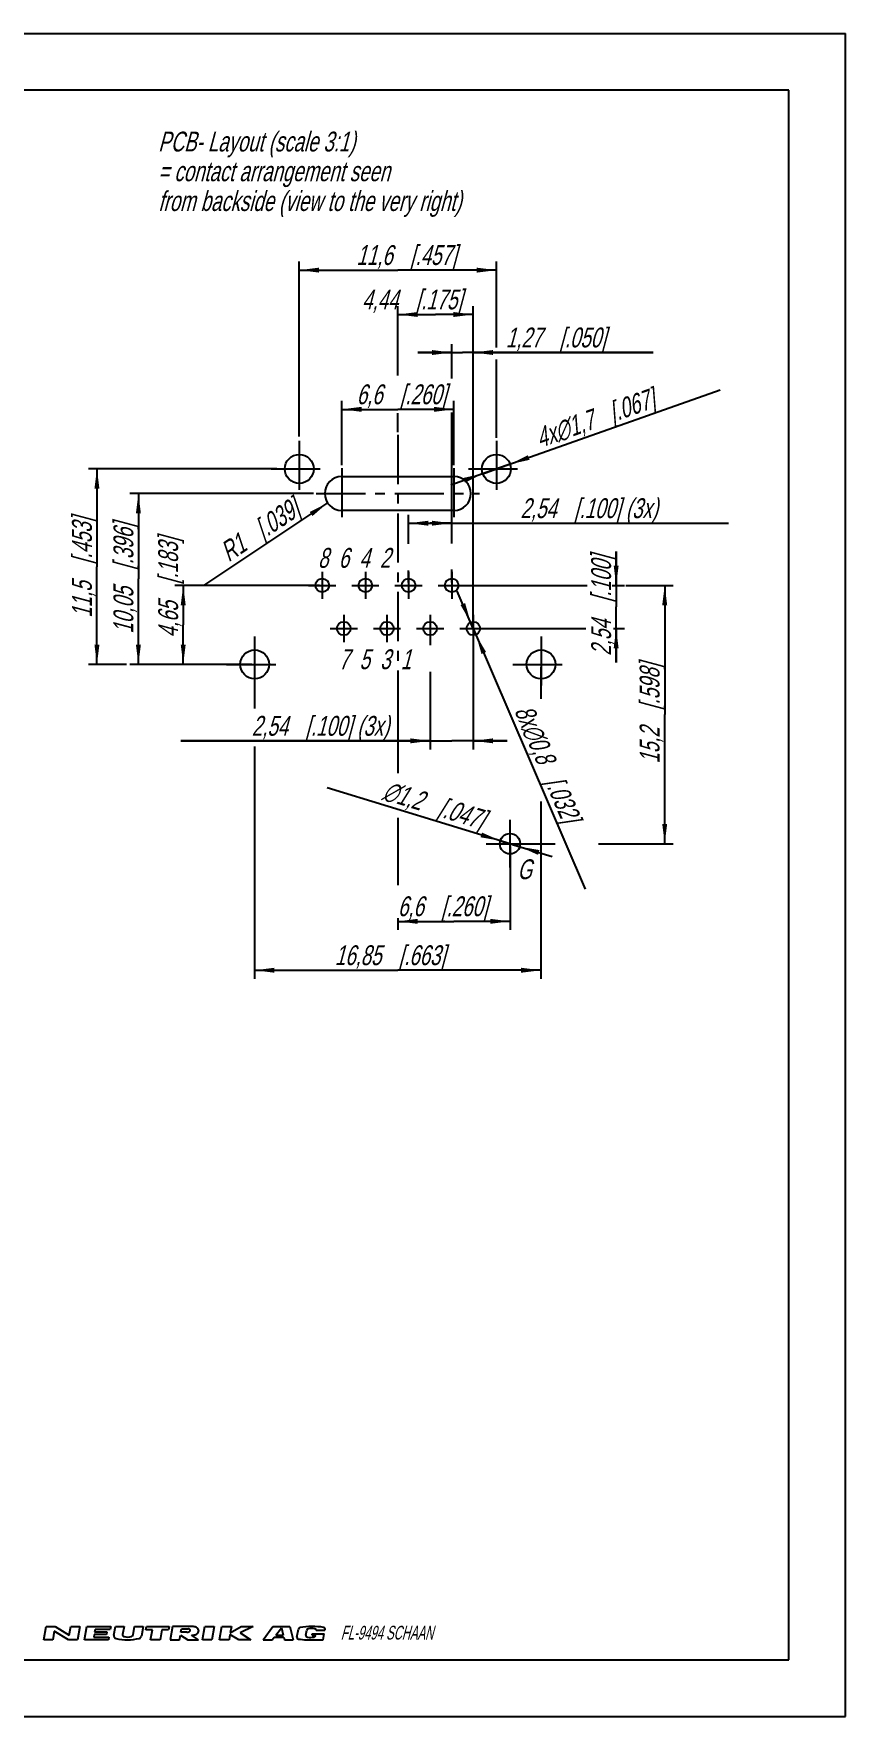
# Model space of a CAD drawing. Header units: millimetres. Extents: x 0 to 420, y 0 to 297.
# Drawn here: x 276.7 to 420, y 0 to 297 of the extents above; entities that cross this region are included whole.
import ezdxf

# ---------------------------------------------------------------- set-up
doc = ezdxf.new("R2010")
doc.units = ezdxf.units.MM
doc.header["$LTSCALE"] = 23.1
doc.linetypes.add('CENTER', pattern=[0.6, 0.375, -0.075, 0.075, -0.075])
doc.layers.get('0').update_dxf_attribs({"linetype": 'CONTINUOUS'})
doc.layers.add('DEFAULT_1', color=7, linetype='CENTER')
doc.layers.add('ZEICHNUNGSBEMASSUNGEN', color=7, linetype='CONTINUOUS')
doc.styles.get("Standard").update_dxf_attribs({"font": 'txt', "width": 0.7})
doc.styles.add('TEXTSTYLE_2', font='txt', dxfattribs={"width": 0.616207})
doc.styles.add('TEXTSTYLE_3', font='gdt', dxfattribs={"width": 0.7})
doc.styles.add('TEXTSTYLE_6', font='txt', dxfattribs={"width": 0.7})
doc.dimstyles.new('DIMSTYLE_5', dxfattribs={"dimtxt": 3.5, "dimasz": 3.5, "dimexe": 0.18, "dimexo": 0.0625, "dimgap": 0.09, "dimtad": 1, "dimdec": 4, "dimdsep": 46, "dimtxsty": 'STANDARD', "dimblk": '_FILLED', "dimblk1": '_FILLED', "dimblk2": '_FILLED', "dimcen": 0.09, "dimclrt": 5, "dimadec": 0, "dimazin": 0, "dimtp": 0.2, "dimtm": 0.2, "dimtfac": 1, "dimtdec": 4, "dimtofl": 0, "dimtmove": 0, "dimatfit": 3, "dimldrblk": '_FILLED', "dimfxl": 1, "dimtolj": 1, "dimarcsym": 0})
doc.dimstyles.new('DIMSTYLE_6', dxfattribs={"dimtxt": 3.5, "dimasz": 3.5, "dimexe": 0.18, "dimexo": 0.0625, "dimgap": 0.09, "dimtad": 1, "dimdec": 4, "dimdsep": 46, "dimtxsty": 'STANDARD', "dimblk": '_FILLED', "dimblk1": '_FILLED', "dimblk2": '_FILLED', "dimcen": 0.09, "dimclrt": 5, "dimadec": 0, "dimazin": 0, "dimtp": 0.1, "dimtm": 0.1, "dimtfac": 1, "dimtdec": 4, "dimtofl": 0, "dimtmove": 0, "dimatfit": 3, "dimldrblk": '_FILLED', "dimfxl": 1, "dimtolj": 1, "dimarcsym": 0})
doc.dimstyles.new('DIMSTYLE_7', dxfattribs={"dimtxt": 3.5, "dimasz": 3.5, "dimexe": 0.18, "dimexo": 0.0625, "dimgap": 0.09, "dimtad": 1, "dimdec": 4, "dimdsep": 46, "dimtxsty": 'STANDARD', "dimblk": '_FILLED', "dimblk1": '_FILLED', "dimblk2": '_FILLED', "dimcen": 0.09, "dimclrt": 5, "dimadec": 0, "dimazin": 0, "dimtp": 0.1, "dimtm": 0.1, "dimtfac": 1, "dimtdec": 4, "dimtofl": 0, "dimtmove": 0, "dimatfit": 3, "dimldrblk": '_FILLED', "dimfxl": 1, "dimtolj": 1, "dimarcsym": 0})
doc.dimstyles.new('DIMSTYLE_9', dxfattribs={"dimtxt": 3.5, "dimasz": 3.5, "dimexe": 0.18, "dimexo": 0.0625, "dimgap": 0.09, "dimtad": 1, "dimdec": 4, "dimdsep": 46, "dimtxsty": 'STANDARD', "dimblk": '_FILLED', "dimblk1": '_FILLED', "dimblk2": '_FILLED', "dimcen": 0.09, "dimclrt": 5, "dimadec": 0, "dimazin": 0, "dimtp": 0.1, "dimtm": 0.1, "dimtfac": 1, "dimtdec": 4, "dimtofl": 0, "dimtmove": 0, "dimatfit": 3, "dimldrblk": '_FILLED', "dimfxl": 1, "dimtolj": 1, "dimarcsym": 0})

# ---------------------------------------------------------------- blocks, each defined once
blk = doc.blocks.new('_FILLED')
at = {"color": 0, "linetype": 'BYBLOCK'}
blk.add_solid([(0, 0), (-1, 0.125), (-1, -0.125)], dxfattribs=at)
blk = doc.blocks.new('*D4')
at = {"layer": 'ZEICHNUNGSBEMASSUNGEN', "color": 2, "linetype": 'CONTINUOUS'}
for p, q in [((323.6, 225.92), (323.6, 256.76)), ((358.4, 241.6), (358.4, 256.76)), ((323.6, 255.26), (341, 255.26)), ((358.4, 255.26), (341, 255.26)), ((358.4, 225.69), (358.4, 239.47))]:
    blk.add_line(p, q, dxfattribs=at)
at = {"layer": 'ZEICHNUNGSBEMASSUNGEN', "color": 2, "linetype": 'CONTINUOUS', "xscale": 3.5, "yscale": 3.5, "zscale": 3.5, "rotation": 180}
blk.add_blockref('_FILLED', (323.6, 255.26), dxfattribs=at)
at = {"layer": 'ZEICHNUNGSBEMASSUNGEN', "color": 2, "linetype": 'CONTINUOUS', "xscale": 3.5, "yscale": 3.5, "zscale": 3.5}
blk.add_blockref('_FILLED', (358.4, 255.26), dxfattribs=at)
at = {"layer": 'ZEICHNUNGSBEMASSUNGEN', "color": 5, "linetype": 'CONTINUOUS', "insert": (342.53, 259.67), "char_height": 3.5, "width": 25.25, "attachment_point": 2, "line_spacing_factor": 0.9}
blk.add_mtext('\\Q15.0;11,6{\\Ftxt.shx;\\W1.000000;\\H3.500000; }[.457]', dxfattribs=at)
blk = doc.blocks.new('*D5')
at = {"layer": 'ZEICHNUNGSBEMASSUNGEN', "color": 2, "linetype": 'CONTINUOUS'}
for p, q in [((341, 236.69), (341, 248.93)), ((341, 247.43), (347.66, 247.43)), ((354.32, 247.43), (347.66, 247.43)), ((354.32, 192.5), (354.32, 248.93)), ((341, 226.67), (341, 229.99))]:
    blk.add_line(p, q, dxfattribs=at)
at = {"layer": 'ZEICHNUNGSBEMASSUNGEN', "color": 2, "linetype": 'CONTINUOUS', "xscale": 3.5, "yscale": 3.5, "zscale": 3.5, "rotation": 180}
blk.add_blockref('_FILLED', (341, 247.43), dxfattribs=at)
at = {"layer": 'ZEICHNUNGSBEMASSUNGEN', "color": 2, "linetype": 'CONTINUOUS', "xscale": 3.5, "yscale": 3.5, "zscale": 3.5}
blk.add_blockref('_FILLED', (354.32, 247.43), dxfattribs=at)
at = {"layer": 'ZEICHNUNGSBEMASSUNGEN', "color": 5, "linetype": 'CONTINUOUS', "insert": (343.53, 251.84), "char_height": 3.5, "width": 26, "attachment_point": 2, "line_spacing_factor": 0.9}
blk.add_mtext('\\Q15.0;4,44{\\Ftxt.shx;\\W1.000000;\\H3.500000; }[.175]', dxfattribs=at)
blk = doc.blocks.new('*D6')
at = {"layer": 'ZEICHNUNGSBEMASSUNGEN', "color": 2, "linetype": 'CONTINUOUS'}
for p, q in [((350.51, 240.72), (344.51, 240.72)), ((344.51, 240.72), (352.41, 240.72)), ((350.51, 236.14), (350.51, 242.22)), ((386.05, 240.72), (352.41, 240.72)), ((354.32, 192.5), (354.32, 242.22)), ((354.32, 240.72), (386.05, 240.72)), ((350.51, 207.02), (350.51, 230.15)), ((350.51, 200.12), (350.51, 202.4))]:
    blk.add_line(p, q, dxfattribs=at)
at = {"layer": 'ZEICHNUNGSBEMASSUNGEN', "color": 2, "linetype": 'CONTINUOUS', "xscale": 3.5, "yscale": 3.5, "zscale": 3.5}
blk.add_blockref('_FILLED', (350.51, 240.72), dxfattribs=at)
at = {"layer": 'ZEICHNUNGSBEMASSUNGEN', "color": 2, "linetype": 'CONTINUOUS', "xscale": 3.5, "yscale": 3.5, "zscale": 3.5, "rotation": 180}
blk.add_blockref('_FILLED', (354.32, 240.72), dxfattribs=at)
at = {"layer": 'ZEICHNUNGSBEMASSUNGEN', "color": 5, "linetype": 'CONTINUOUS', "insert": (360.05, 245.12), "char_height": 3.5, "width": 26, "attachment_point": 1, "line_spacing_factor": 0.9}
blk.add_mtext('\\Q15.0;1,27{\\Ftxt.shx;\\W1.000000;\\H3.500000; }[.050]', dxfattribs=at)
blk = doc.blocks.new('*D7')
at = {"layer": 'ZEICHNUNGSBEMASSUNGEN', "color": 2, "linetype": 'CONTINUOUS'}
for p, q in [((315.72, 185.17), (315.72, 177.89)), ((366.27, 185.17), (366.27, 179.62)), ((315.72, 171.17), (315.72, 130.19)), ((366.27, 161.48), (366.27, 130.19)), ((315.72, 131.69), (341, 131.69)), ((366.27, 131.69), (341, 131.69))]:
    blk.add_line(p, q, dxfattribs=at)
at = {"layer": 'ZEICHNUNGSBEMASSUNGEN', "color": 2, "linetype": 'CONTINUOUS', "xscale": 3.5, "yscale": 3.5, "zscale": 3.5, "rotation": 180}
blk.add_blockref('_FILLED', (315.72, 131.69), dxfattribs=at)
at = {"layer": 'ZEICHNUNGSBEMASSUNGEN', "color": 2, "linetype": 'CONTINUOUS', "xscale": 3.5, "yscale": 3.5, "zscale": 3.5}
blk.add_blockref('_FILLED', (366.27, 131.69), dxfattribs=at)
at = {"layer": 'ZEICHNUNGSBEMASSUNGEN', "color": 5, "linetype": 'CONTINUOUS', "insert": (339.62, 136.09), "char_height": 3.5, "width": 28.5, "attachment_point": 2, "line_spacing_factor": 0.9}
blk.add_mtext('\\Q15.0;16,85{\\Ftxt.shx;\\W1.000000;\\H3.500000; }[.663]', dxfattribs=at)
blk = doc.blocks.new('*D8')
at = {"layer": 'ZEICHNUNGSBEMASSUNGEN', "color": 2, "linetype": 'CONTINUOUS'}
for p, q in [((341, 179.73), (341, 166.48)), ((341, 158.61), (341, 146.68)), ((360.8, 153.52), (360.8, 138.82)), ((341, 140.88), (341, 138.82)), ((341, 140.32), (350.9, 140.32)), ((360.8, 140.32), (350.9, 140.32))]:
    blk.add_line(p, q, dxfattribs=at)
at = {"layer": 'ZEICHNUNGSBEMASSUNGEN', "color": 2, "linetype": 'CONTINUOUS', "xscale": 3.5, "yscale": 3.5, "zscale": 3.5, "rotation": 180}
blk.add_blockref('_FILLED', (341, 140.32), dxfattribs=at)
at = {"layer": 'ZEICHNUNGSBEMASSUNGEN', "color": 2, "linetype": 'CONTINUOUS', "xscale": 3.5, "yscale": 3.5, "zscale": 3.5}
blk.add_blockref('_FILLED', (360.8, 140.32), dxfattribs=at)
at = {"layer": 'ZEICHNUNGSBEMASSUNGEN', "color": 5, "linetype": 'CONTINUOUS', "insert": (348.93, 144.73), "char_height": 3.5, "width": 24.25, "attachment_point": 2, "line_spacing_factor": 0.9}
blk.add_mtext('\\Q15.0;6,6{\\Ftxt.shx;\\W1.000000;\\H3.500000; }[.260]', dxfattribs=at)
blk = doc.blocks.new('*D9')
at = {"layer": 'ZEICHNUNGSBEMASSUNGEN', "color": 2, "linetype": 'CONTINUOUS'}
for p, q in [((346.7, 191.5), (346.7, 189.08)), ((354.32, 191.5), (354.32, 170.68)), ((346.7, 184.38), (346.7, 170.68)), ((346.7, 172.18), (302.71, 172.18)), ((302.71, 172.18), (350.51, 172.18)), ((360.32, 172.18), (350.51, 172.18)), ((354.32, 172.18), (360.32, 172.18))]:
    blk.add_line(p, q, dxfattribs=at)
at = {"layer": 'ZEICHNUNGSBEMASSUNGEN', "color": 2, "linetype": 'CONTINUOUS', "xscale": 3.5, "yscale": 3.5, "zscale": 3.5}
blk.add_blockref('_FILLED', (346.7, 172.18), dxfattribs=at)
at = {"layer": 'ZEICHNUNGSBEMASSUNGEN', "color": 2, "linetype": 'CONTINUOUS', "xscale": 3.5, "yscale": 3.5, "zscale": 3.5, "rotation": 180}
blk.add_blockref('_FILLED', (354.32, 172.18), dxfattribs=at)
at = {"layer": 'ZEICHNUNGSBEMASSUNGEN', "color": 5, "linetype": 'CONTINUOUS', "insert": (339.46, 176.58), "char_height": 3.5, "width": 36.75, "attachment_point": 3, "line_spacing_factor": 0.9}
blk.add_mtext('\\Q15.0;2,54{\\Ftxt.shx;\\W1.000000;\\H3.500000; }[.100] (3x)', dxfattribs=at)
blk = doc.blocks.new('*D10')
at = {"layer": 'ZEICHNUNGSBEMASSUNGEN', "color": 2, "linetype": 'CONTINUOUS'}
for p, q in [((360.8, 154.02), (328.5, 163.91)), ((359.08, 154.55), (360.8, 154.02)), ((362.52, 153.5), (360.8, 154.02)), ((360.8, 154.02), (368.26, 151.74))]:
    blk.add_line(p, q, dxfattribs=at)
at = {"layer": 'ZEICHNUNGSBEMASSUNGEN', "color": 2, "linetype": 'CONTINUOUS', "xscale": 3.5, "yscale": 3.5, "zscale": 3.5}
for p, rotation in [((359.08, 154.55), 342.9862081344), ((362.52, 153.5), 162.9862081344)]:
    blk.add_blockref('_FILLED', p, dxfattribs=dict(at, rotation=rotation))
at = {"layer": 'ZEICHNUNGSBEMASSUNGEN', "color": 5, "linetype": 'CONTINUOUS', "insert": (356.73, 159.88), "char_height": 3.5, "width": 28.1667, "attachment_point": 3, "rotation": 342.9868, "line_spacing_factor": 0.9, "style": 'TEXTSTYLE_3'}
blk.add_mtext('\\Q15.0;{\\Fgdt;n}\\Ftxt;1,2{\\Ftxt.shx;\\W1.000000;\\H3.500000; }[.047]', dxfattribs=at)
blk = doc.blocks.new('*D11')
at = {"layer": 'ZEICHNUNGSBEMASSUNGEN', "color": 2, "linetype": 'CONTINUOUS'}
for p, q in [((354.32, 192), (351.48, 198.62)), ((353.85, 193.11), (354.32, 192)), ((354.79, 190.9), (354.32, 192)), ((354.32, 192), (374.08, 145.99))]:
    blk.add_line(p, q, dxfattribs=at)
at = {"layer": 'ZEICHNUNGSBEMASSUNGEN', "color": 2, "linetype": 'CONTINUOUS', "xscale": 3.5, "yscale": 3.5, "zscale": 3.5}
for p, rotation in [((353.85, 193.11), 293.2365197292), ((354.79, 190.9), 113.2365197292)]:
    blk.add_blockref('_FILLED', p, dxfattribs=dict(at, rotation=rotation))
at = {"layer": 'ZEICHNUNGSBEMASSUNGEN', "color": 5, "linetype": 'CONTINUOUS', "insert": (364.74, 178.89), "char_height": 3.5, "width": 33.9167, "attachment_point": 1, "rotation": 293.2357, "line_spacing_factor": 0.9}
blk.add_mtext('\\Q15.0;8x\\Fgdt;{\\Fgdt;n}\\Ftxt;0,8{\\Ftxt.shx;\\W1.000000;\\H3.500000; }[.032]', dxfattribs=at)
blk = doc.blocks.new('*D12')
at = {"layer": 'ZEICHNUNGSBEMASSUNGEN', "color": 2, "linetype": 'CONTINUOUS'}
for p, q in [((379.54, 199.62), (379.54, 205.62)), ((379.54, 205.62), (379.54, 195.81)), ((351.01, 199.62), (374.43, 199.62)), ((378.84, 199.62), (381.04, 199.62)), ((379.54, 186), (379.54, 195.81)), ((354.82, 192), (374.19, 192)), ((379.08, 192), (381.04, 192)), ((379.54, 192), (379.54, 186))]:
    blk.add_line(p, q, dxfattribs=at)
at = {"layer": 'ZEICHNUNGSBEMASSUNGEN', "color": 2, "linetype": 'CONTINUOUS', "xscale": 3.5, "yscale": 3.5, "zscale": 3.5}
for p, rotation in [((379.54, 199.62), 270), ((379.54, 192), 90)]:
    blk.add_blockref('_FILLED', p, dxfattribs=dict(at, rotation=rotation))
at = {"layer": 'ZEICHNUNGSBEMASSUNGEN', "color": 5, "linetype": 'CONTINUOUS', "insert": (375.13, 196.05), "char_height": 3.5, "width": 26, "attachment_point": 2, "rotation": 90, "line_spacing_factor": 0.9}
blk.add_mtext('\\Q15.0;2,54{\\Ftxt.shx;\\W1.000000;\\H3.500000; }[.100]', dxfattribs=at)
blk = doc.blocks.new('*D13')
at = {"layer": 'ZEICHNUNGSBEMASSUNGEN', "color": 2, "linetype": 'CONTINUOUS'}
for p, q in [((381.24, 199.62), (389.61, 199.62)), ((388.11, 199.62), (388.11, 176.82)), ((388.11, 154.02), (388.11, 176.82)), ((361.3, 154.02), (368.79, 154.02)), ((376.4, 154.02), (389.61, 154.02))]:
    blk.add_line(p, q, dxfattribs=at)
at = {"layer": 'ZEICHNUNGSBEMASSUNGEN', "color": 2, "linetype": 'CONTINUOUS', "xscale": 3.5, "yscale": 3.5, "zscale": 3.5}
for p, rotation in [((388.11, 199.62), 90), ((388.11, 154.02), 270)]:
    blk.add_blockref('_FILLED', p, dxfattribs=dict(at, rotation=rotation))
at = {"layer": 'ZEICHNUNGSBEMASSUNGEN', "color": 5, "linetype": 'CONTINUOUS', "insert": (383.7, 177.03), "char_height": 3.5, "width": 25.75, "attachment_point": 2, "rotation": 90, "line_spacing_factor": 0.9}
blk.add_mtext('\\Q15.0;15,2{\\Ftxt.shx;\\W1.000000;\\H3.500000; }[.598]', dxfattribs=at)
blk = doc.blocks.new('*D14')
at = {"layer": 'ZEICHNUNGSBEMASSUNGEN', "color": 2, "linetype": 'CONTINUOUS'}
for p, q in [((358.4, 220.17), (397.93, 234.13)), ((358.4, 220.17), (350.34, 217.33)), ((355.99, 219.33), (358.4, 220.17)), ((360.8, 221.02), (358.4, 220.17))]:
    blk.add_line(p, q, dxfattribs=at)
at = {"layer": 'ZEICHNUNGSBEMASSUNGEN', "color": 2, "linetype": 'CONTINUOUS', "xscale": 3.5, "yscale": 3.5, "zscale": 3.5}
for p, rotation in [((360.8, 221.02), 199.4477775592), ((355.99, 219.33), 19.4464866923)]:
    blk.add_blockref('_FILLED', p, dxfattribs=dict(at, rotation=rotation))
at = {"layer": 'ZEICHNUNGSBEMASSUNGEN', "color": 5, "linetype": 'CONTINUOUS', "insert": (364.95, 227.16), "char_height": 3.5, "width": 33.4167, "attachment_point": 1, "rotation": 19.4457, "line_spacing_factor": 0.9}
blk.add_mtext('\\Q15.0;4x\\Fgdt;{\\Fgdt;n}\\Ftxt;1,7{\\Ftxt.shx;\\W1.000000;\\H3.500000; }[.067]', dxfattribs=at)
blk = doc.blocks.new('*D15')
at = {"layer": 'ZEICHNUNGSBEMASSUNGEN', "color": 2, "linetype": 'CONTINUOUS'}
for p, q in [((342.89, 206.98), (342.89, 212.09)), ((350.51, 208.83), (350.51, 212.09)), ((342.89, 210.59), (346.7, 210.59)), ((350.51, 210.59), (346.7, 210.59)), ((346.7, 210.59), (399.39, 210.59)), ((342.89, 200.12), (342.89, 202.24))]:
    blk.add_line(p, q, dxfattribs=at)
at = {"layer": 'ZEICHNUNGSBEMASSUNGEN', "color": 2, "linetype": 'CONTINUOUS', "xscale": 3.5, "yscale": 3.5, "zscale": 3.5, "rotation": 180}
blk.add_blockref('_FILLED', (342.89, 210.59), dxfattribs=at)
at = {"layer": 'ZEICHNUNGSBEMASSUNGEN', "color": 2, "linetype": 'CONTINUOUS', "xscale": 3.5, "yscale": 3.5, "zscale": 3.5}
blk.add_blockref('_FILLED', (350.51, 210.59), dxfattribs=at)
at = {"layer": 'ZEICHNUNGSBEMASSUNGEN', "color": 5, "linetype": 'CONTINUOUS', "insert": (362.64, 214.99), "char_height": 3.5, "width": 36.75, "attachment_point": 1, "line_spacing_factor": 0.9}
blk.add_mtext('\\Q15.0;2,54{\\Ftxt.shx;\\W1.000000;\\H3.500000; }[.100] (3x)', dxfattribs=at)
blk = doc.blocks.new('*D16')
at = {"layer": 'ZEICHNUNGSBEMASSUNGEN', "color": 2, "linetype": 'CONTINUOUS'}
for p, q in [((327.15, 199.62), (301.61, 199.62)), ((303.11, 199.62), (303.11, 192.65)), ((303.11, 185.67), (303.11, 192.65)), ((315.22, 185.67), (301.61, 185.67))]:
    blk.add_line(p, q, dxfattribs=at)
at = {"layer": 'ZEICHNUNGSBEMASSUNGEN', "color": 2, "linetype": 'CONTINUOUS', "xscale": 3.5, "yscale": 3.5, "zscale": 3.5}
for p, rotation in [((303.11, 199.62), 90), ((303.11, 185.67), 270)]:
    blk.add_blockref('_FILLED', p, dxfattribs=dict(at, rotation=rotation))
at = {"layer": 'ZEICHNUNGSBEMASSUNGEN', "color": 5, "linetype": 'CONTINUOUS', "insert": (298.7, 199.26), "char_height": 3.5, "width": 25.75, "attachment_point": 2, "rotation": 90, "line_spacing_factor": 0.9}
blk.add_mtext('\\Q15.0;4,65{\\Ftxt.shx;\\W1.000000;\\H3.500000; }[.183]', dxfattribs=at)
blk = doc.blocks.new('*D17')
at = {"layer": 'ZEICHNUNGSBEMASSUNGEN', "color": 2, "linetype": 'CONTINUOUS'}
for p, q in [((319.62, 220.17), (286.38, 220.17)), ((287.88, 220.17), (287.88, 202.92)), ((287.88, 185.67), (287.88, 202.92)), ((293.08, 185.67), (286.38, 185.67))]:
    blk.add_line(p, q, dxfattribs=at)
at = {"layer": 'ZEICHNUNGSBEMASSUNGEN', "color": 2, "linetype": 'CONTINUOUS', "xscale": 3.5, "yscale": 3.5, "zscale": 3.5}
for p, rotation in [((287.88, 220.17), 90), ((287.88, 185.67), 270)]:
    blk.add_blockref('_FILLED', p, dxfattribs=dict(at, rotation=rotation))
at = {"layer": 'ZEICHNUNGSBEMASSUNGEN', "color": 5, "linetype": 'CONTINUOUS', "insert": (283.48, 202.77), "char_height": 3.5, "width": 24.75, "attachment_point": 2, "rotation": 90, "line_spacing_factor": 0.9}
blk.add_mtext('\\Q15.0;11,5{\\Ftxt.shx;\\W1.000000;\\H3.500000; }[.453]', dxfattribs=at)
blk = doc.blocks.new('*D21')
at = {"layer": 'ZEICHNUNGSBEMASSUNGEN', "color": 2, "linetype": 'CONTINUOUS'}
for p, q in [((326.1, 215.82), (293.7, 215.82)), ((295.2, 215.82), (295.2, 200.75)), ((295.2, 185.67), (295.2, 200.75)), ((310.27, 185.67), (293.7, 185.67))]:
    blk.add_line(p, q, dxfattribs=at)
at = {"layer": 'ZEICHNUNGSBEMASSUNGEN', "color": 2, "linetype": 'CONTINUOUS', "xscale": 3.5, "yscale": 3.5, "zscale": 3.5}
for p, rotation in [((295.2, 215.82), 90), ((295.2, 185.67), 270)]:
    blk.add_blockref('_FILLED', p, dxfattribs=dict(at, rotation=rotation))
at = {"layer": 'ZEICHNUNGSBEMASSUNGEN', "color": 5, "linetype": 'CONTINUOUS', "insert": (290.8, 200.86), "char_height": 3.5, "width": 28.5, "attachment_point": 2, "rotation": 90, "line_spacing_factor": 0.9}
blk.add_mtext('\\Q15.0;10,05{\\Ftxt.shx;\\W1.000000;\\H3.500000; }[.396]', dxfattribs=at)
blk = doc.blocks.new('*D22')
at = {"layer": 'ZEICHNUNGSBEMASSUNGEN', "color": 2, "linetype": 'CONTINUOUS'}
for p, q in [((331.1, 220.82), (331.1, 232.19)), ((350.9, 220.82), (350.9, 232.19)), ((331.1, 230.69), (341, 230.69)), ((350.9, 230.69), (341, 230.69))]:
    blk.add_line(p, q, dxfattribs=at)
at = {"layer": 'ZEICHNUNGSBEMASSUNGEN', "color": 2, "linetype": 'CONTINUOUS', "xscale": 3.5, "yscale": 3.5, "zscale": 3.5, "rotation": 180}
blk.add_blockref('_FILLED', (331.1, 230.69), dxfattribs=at)
at = {"layer": 'ZEICHNUNGSBEMASSUNGEN', "color": 2, "linetype": 'CONTINUOUS', "xscale": 3.5, "yscale": 3.5, "zscale": 3.5}
blk.add_blockref('_FILLED', (350.9, 230.69), dxfattribs=at)
at = {"layer": 'ZEICHNUNGSBEMASSUNGEN', "color": 5, "linetype": 'CONTINUOUS', "insert": (341.65, 235.09), "char_height": 3.5, "width": 24.25, "attachment_point": 2, "line_spacing_factor": 0.9}
blk.add_mtext('\\Q15.0;6,6{\\Ftxt.shx;\\W1.000000;\\H3.500000; }[.260]', dxfattribs=at)
blk = doc.blocks.new('*D23')
at = {"layer": 'ZEICHNUNGSBEMASSUNGEN', "color": 2, "linetype": 'CONTINUOUS'}
blk.add_line((328.6, 214.16), (306.85, 199.72), dxfattribs=at)
at = {"layer": 'ZEICHNUNGSBEMASSUNGEN', "color": 2, "linetype": 'CONTINUOUS', "xscale": 3.5, "yscale": 3.5, "zscale": 3.5, "rotation": 33.5935159368}
blk.add_blockref('_FILLED', (328.6, 214.16), dxfattribs=at)
at = {"layer": 'ZEICHNUNGSBEMASSUNGEN', "color": 5, "linetype": 'CONTINUOUS', "insert": (322.11, 215.15), "char_height": 3.5, "width": 21.25, "attachment_point": 3, "rotation": 33.5935, "line_spacing_factor": 0.9}
blk.add_mtext('\\Q15.0;R1{\\Ftxt.shx;\\W1.000000;\\H3.500000; }[.039]', dxfattribs=at)

msp = doc.modelspace()

# ---------------------------------------------------------------- linework, layer by layer
at = {"color": 7, "linetype": 'CONTINUOUS'}
for p, q in [((0, 297), (420, 297)), ((420, 0), (420, 297)), ((410, 287), (12.5, 287)), ((410, 10), (410, 287)), ((331.09871, 218.82399), (350.89871, 218.83307)), ((350.89871, 212.82399), (331.09871, 212.82399)), ((12.5, 10), (410, 10)), ((0, 0), (420, 0))]:
    msp.add_line(p, q, dxfattribs=at)
at = {"color": 2, "linetype": 'CONTINUOUS'}
for p, q in [((278.49964, 13.50011), (278.91355, 15.84748)), ((278.91355, 15.84748), (280.5064, 15.84748)), ((280.35858, 15.00913), (280.0925, 13.50011)), ((282.85903, 13.50011), (280.35858, 15.00913)), ((280.5064, 15.84748), (283.00685, 14.33846)), ((283.00685, 14.33846), (283.27294, 15.84748)), ((283.27294, 15.84748), (284.86579, 15.84748)), ((284.86579, 15.84748), (284.45189, 13.50011)), ((285.7094, 13.50011), (286.12331, 15.84748)), ((286.12331, 15.84748), (290.31503, 15.84748)), ((287.54363, 15.34447), (287.46972, 14.9253)), ((287.46972, 14.9253), (289.64942, 14.9253)), ((290.22633, 15.34447), (287.54363, 15.34447)), ((289.64942, 14.9253), (289.56072, 14.42229)), ((290.31503, 15.84748), (290.22633, 15.34447)), ((290.88355, 14.31726), (291.15337, 15.84748)), ((291.15337, 15.84748), (292.66239, 15.84748)), ((292.66239, 15.84748), (292.41657, 14.45333)), ((294.24696, 14.37415), (294.50675, 15.84748)), ((294.50675, 15.84748), (296.01577, 15.84748)), ((296.01577, 15.84748), (295.71918, 14.16545)), ((296.49913, 15.26064), (296.60261, 15.84748)), ((297.67282, 15.26064), (296.49913, 15.26064)), ((296.60261, 15.84748), (300.62666, 15.84748)), ((297.36239, 13.50011), (297.67282, 15.26064)), ((299.3495, 15.26064), (299.03908, 13.50011)), ((300.52319, 15.26064), (299.3495, 15.26064)), ((300.62666, 15.84748), (300.52319, 15.26064)), ((301.2135, 15.84748), (300.7996, 13.50011)), ((304.31538, 15.84748), (301.2135, 15.84748)), ((302.7128, 14.84146), (302.81628, 15.42831)), ((302.81628, 15.42831), (304.07039, 15.42831)), ((306.50034, 13.50011), (306.91424, 15.84748)), ((306.91424, 15.84748), (308.59093, 15.84748)), ((308.59093, 15.84748), (308.17703, 13.50011)), ((309.51838, 13.50011), (309.93228, 15.84748)), ((309.93228, 15.84748), (311.60897, 15.84748)), ((311.60897, 15.84748), (311.4168, 14.75763)), ((311.4168, 14.75763), (313.35231, 15.84748)), ((315.46536, 15.84748), (313.16014, 14.75763)), ((313.35231, 15.84748), (315.46536, 15.84748)), ((317.19767, 13.50011), (318.9582, 15.84748)), ((318.9582, 15.84748), (321.91636, 15.84748)), ((319.45666, 14.33231), (320.44606, 15.65152)), ((320.44606, 15.65152), (320.77586, 14.33231)), ((321.91636, 15.84748), (322.5032, 13.50011)), ((323.19698, 13.99852), (323.44525, 15.4065)), ((324.76839, 14.31977), (324.92435, 15.20425)), ((326.59763, 15.21191), (328.13378, 15.21191)), ((328.13378, 15.21191), (328.15881, 15.35384)), ((280.0925, 13.50011), (278.49964, 13.50011)), ((284.45189, 13.50011), (282.85903, 13.50011)), ((289.90112, 13.50011), (285.7094, 13.50011)), ((287.38103, 14.42229), (287.30712, 14.00312)), ((287.30712, 14.00312), (289.98982, 14.00312)), ((289.56072, 14.42229), (287.38103, 14.42229)), ((289.98982, 14.00312), (289.90112, 13.50011)), ((299.03908, 13.50011), (297.36239, 13.50011)), ((300.7996, 13.50011), (302.47629, 13.50011)), ((302.47629, 13.50011), (302.62411, 14.33846)), ((302.62411, 14.33846), (303.90147, 13.50011)), ((303.77397, 14.84146), (302.7128, 14.84146)), ((303.90147, 13.50011), (305.82967, 13.50011)), ((305.82967, 13.50011), (304.5523, 14.33846)), ((308.17703, 13.50011), (306.50034, 13.50011)), ((311.19507, 13.50011), (309.51838, 13.50011)), ((311.35767, 14.42229), (311.19507, 13.50011)), ((312.95559, 13.50011), (311.35767, 14.42229)), ((315.05145, 13.50011), (312.95559, 13.50011)), ((313.16014, 14.75763), (315.05145, 13.50011)), ((317.19767, 13.50011), (318.83251, 13.50011)), ((318.83251, 13.50011), (319.18366, 13.96832)), ((319.18366, 13.96832), (320.86686, 13.96832)), ((319.45666, 14.33231), (320.77586, 14.33231)), ((320.86686, 13.96832), (320.98391, 13.50011)), ((320.98391, 13.50011), (322.5032, 13.50011)), ((325.86085, 14.34838), (325.89916, 14.56562)), ((325.86085, 14.34838), (326.46676, 14.34838)), ((325.89916, 14.56562), (328.01983, 14.56562)), ((326.31718, 13.50011), (326.32207, 13.5278)), ((326.31718, 13.50011), (327.83195, 13.50011)), ((326.4477, 14.24029), (326.46676, 14.34838)), ((327.83195, 13.50011), (328.01983, 14.56562))]:
    msp.add_line(p, q, dxfattribs=at)
at = {"color": 7, "linetype": 'CONTINUOUS'}
for centre, radius in [((323.59871, 220.17399), 2.55), ((358.39871, 220.17399), 2.55), ((327.64871, 199.62399), 1.2), ((335.26871, 199.62399), 1.2), ((342.88871, 199.62399), 1.2), ((350.50871, 199.62399), 1.2), ((331.45871, 192.00399), 1.2), ((339.07871, 192.00399), 1.2), ((346.69871, 192.00399), 1.2), ((354.31871, 192.00399), 1.2), ((315.72371, 185.67399), 2.55), ((366.27371, 185.67399), 2.55), ((360.79871, 154.02399), 1.8)]:
    msp.add_circle(centre, radius, dxfattribs=at)
for centre, start, end in [((331.09871, 215.82399), 90, 270), ((350.89871, 215.83307), 270, 90)]:
    msp.add_arc(centre, 3, start, end, dxfattribs=at)
at = {"color": 2, "linetype": 'CONTINUOUS'}
for centre, radius, start, end in [((303.77127, 15.61951), 0.77805, 270.1987234, 285.1919235), ((303.77397, 15.6195), 0.77734, 285, 298.8638533), ((304.02796, 14.90716), 0.52287, 74.2117657, 85.3454741), ((303.89681, 15.39665), 0.52287, 298.8638533, 315.7882343), ((304.07731, 15.08168), 0.3415, 49.8060319, 74.2117657), ((304.0268, 15.27018), 0.3415, 315.7882343, 340.1939681), ((304.18763, 15.21226), 0.17057, 340.1939681, 49.8060319), ((304.47982, 3.66593), 12.18266, 88.0677144, 90.7734175), ((304.85071, 14.52556), 1.31671, 72.6679684, 88.2637227), ((304.93753, 14.80378), 1.02525, 53.0047286, 72.6679684), ((305.07051, 14.98028), 0.80426, 28.8008671, 53.0047286), ((305.27444, 15.0924), 0.57155, 331.1991329, 28.8008671), ((323.7436, 15.35389), 0.30295, 99.8027899, 170), ((325.9666, 2.48782), 13.35966, 81.6598953, 99.8027899), ((325.2227, 15.15164), 0.30295, 99.7818252, 170), ((325.76146, 12.02666), 3.47403, 80.2083391, 99.7818252), ((326.30075, 15.15155), 0.30295, 11.493425, 80.2083391), ((327.86046, 15.40644), 0.30295, 350, 81.6598953), ((291.37892, 14.22991), 0.50301, 170, 256.2209108), ((293.25587, 21.88356), 8.38344, 256.2209108, 284.4612688), ((292.74681, 14.3951), 0.33534, 170, 257.3877507), ((293.25936, 16.68582), 2.6827, 257.3877507, 286.2626489), ((293.91672, 14.43238), 0.33534, 286.2626489, 350), ((295.22382, 14.2528), 0.50301, 284.4612688, 350), ((303.14969, 132.19496), 117.86484, 270.6818442, 270.8360088), ((304.85071, 15.65923), 1.31671, 270.8139812, 287.3320316), ((304.93753, 15.38101), 1.02525, 287.3320316, 306.9952714), ((305.07051, 15.20451), 0.80426, 306.9952714, 331.1991329), ((323.49533, 13.94592), 0.30295, 170, 261.4614733), ((325.43392, 26.8579), 13.35966, 261.4614733, 273.8118151), ((325.06674, 14.26717), 0.30295, 170, 261.5304678), ((325.53379, 17.40366), 3.47403, 261.5304678, 281.1930684), ((326.14935, 14.2929), 0.30295, 281.1930684, 350)]:
    msp.add_arc(centre, radius, start, end, dxfattribs=at)
at = {"layer": 'DEFAULT_1', "color": 2, "linetype": 'CENTER'}
for p, q in [((340.99871, 226.17399), (340.99871, 179.67399)), ((323.59871, 225.12399), (323.59871, 215.22399)), ((358.39871, 225.12399), (358.39871, 215.22399)), ((318.64871, 220.17399), (328.54871, 220.17399)), ((331.09871, 220.32399), (331.09871, 211.32399)), ((350.89871, 220.32399), (350.89871, 211.32399)), ((353.44871, 220.17399), (363.34871, 220.17399)), ((326.59871, 215.82399), (355.39871, 215.82399)), ((327.64871, 202.02399), (327.64871, 197.22399)), ((335.26871, 202.02399), (335.26871, 197.22399)), ((342.88871, 202.02399), (342.88871, 197.22399)), ((350.50871, 202.02399), (350.50871, 197.22399)), ((325.24871, 199.62399), (330.04871, 199.62399)), ((332.86871, 199.62399), (337.66871, 199.62399)), ((340.48871, 199.62399), (345.28871, 199.62399)), ((348.10871, 199.62399), (352.90871, 199.62399)), ((331.45871, 194.40399), (331.45871, 189.60399)), ((339.07871, 194.40399), (339.07871, 189.60399)), ((346.69871, 194.40399), (346.69871, 189.60399)), ((354.31871, 194.40399), (354.31871, 189.60399)), ((315.72371, 190.62399), (315.72371, 180.72399)), ((329.05871, 192.00399), (333.85871, 192.00399)), ((336.67871, 192.00399), (341.47871, 192.00399)), ((344.29871, 192.00399), (349.09871, 192.00399)), ((351.91871, 192.00399), (356.59871, 192.00399)), ((366.27371, 190.62399), (366.27371, 180.72399)), ((310.77371, 185.67399), (320.67371, 185.67399)), ((361.32371, 185.67399), (371.22371, 185.67399)), ((360.79871, 158.22399), (360.79871, 149.82399)), ((356.59871, 154.02399), (364.99871, 154.02399))]:
    msp.add_line(p, q, dxfattribs=at)

# ---------------------------------------------------------------- texts
at = {"color": 5, "linetype": 'CONTINUOUS', "insert": (298.6906, 279.70327), "char_height": 3.5, "width": 90.9166667, "attachment_point": 1, "line_spacing_factor": 0.9}
msp.add_mtext('\\Q15.0;PCB- Layout (scale 3:1)\\P= contact arrangement seen\\Pfrom backside (view to the very right)', dxfattribs=at)
at = {"color": 5, "linetype": 'CONTINUOUS', "char_height": 3.5, "attachment_point": 1, "line_spacing_factor": 0.9, "style": 'TEXTSTYLE_6'}
for s, insert, width in [('\\Q15.0;8  6  4  2', (326.9022, 206.22268), 23.8875), ('\\Q15.0;7  5  3  1', (330.57645, 188.32885), 22.4583333), ('\\Q15.0;G', (362.09478, 151.26561), 2.45)]:
    msp.add_mtext(s, dxfattribs=dict(at, insert=insert, width=width))
at = {"color": 4, "linetype": 'CONTINUOUS', "insert": (330.91413, 15.97805), "char_height": 2.4236218, "width": 26.4290189, "attachment_point": 1, "line_spacing_factor": 0.9, "style": 'TEXTSTYLE_2'}
msp.add_mtext('\\Q15.0;FL-9494 SCHAAN', dxfattribs=at)

# ---------------------------------------------------------------- dimensions: what is measured, and where the dimension line sits
at = {"layer": 'ZEICHNUNGSBEMASSUNGEN', "color": 2, "linetype": 'CONTINUOUS'}
for base, p1, p2, dimstyle, picture, middle in [((358.39871, 255.26454), (323.59871, 225.92401), (358.39871, 225.69228), 'DIMSTYLE_5', '*D4', (339.96389, 257.9204)), ((354.31871, 247.43407), (340.99871, 226.67399), (354.31871, 192.50399), 'DIMSTYLE_6', '*D5', (340.5909, 250.08994)), ((354.31871, 240.71598), (350.50871, 200.12399), (354.31871, 192.50399), 'DIMSTYLE_6', '*D6', (373.04661, 243.37185)), ((350.89871, 230.6852), (331.09871, 220.82399), (350.89871, 220.82399), 'DIMSTYLE_5', '*D22', (339.40279, 233.34106)), ((366.27371, 131.68913), (315.72371, 185.17399), (366.27371, 185.17399), 'DIMSTYLE_5', '*D7', (336.2413, 134.34499)), ((360.79871, 140.32184), (340.99871, 179.72549), (360.79871, 153.52399), 'DIMSTYLE_5', '*D8', (346.67607, 142.9777))]:
    dim = msp.add_linear_dim(base=base, p1=p1, p2=p2, dimstyle=dimstyle, dxfattribs=at)
    dim.commit()
    dim.dimension.update_dxf_attribs({"geometry": picture, "text_midpoint": middle, "dimtype": 160})
for p1, p2, text, picture, middle in [((360.80325, 221.02292), (355.99417, 219.32506), '4x<>', '*D14', (381.28679, 231.07119)), ((354.79213, 190.90132), (353.84529, 193.10666), '8x<>', '*D11', (369.82517, 162.61889))]:
    dim = msp.add_diameter_dim_2p(p1=p1, p2=p2, text=text, dimstyle='DIMSTYLE_7', dxfattribs=at)
    dim.commit()
    dim.dimension.update_dxf_attribs({"geometry": picture, "text_midpoint": middle, "dimtype": 163})
for base, p1, p2, angle, dimstyle, picture, middle in [((287.88286, 220.17399), (293.08358, 185.67399), (319.62475, 220.17399), 90, 'DIMSTYLE_5', '*D17', (286.4872, 200.53385)), ((295.20161, 185.67399), (326.09871, 215.82399), (310.27371, 185.67399), 270, 'DIMSTYLE_5', '*D21', (294.058, 197.83816)), ((303.10718, 199.62399), (315.22371, 185.67399), (327.14871, 199.62399), 90, 'DIMSTYLE_6', '*D16', (301.73952, 196.6886)), ((379.54051, 199.62399), (354.81871, 192.00399), (351.00871, 199.62399), 90, 'DIMSTYLE_6', '*D12', (378.17285, 193.48004)), ((388.10874, 199.62399), (361.29871, 154.02399), (381.24322, 199.62399), 90, 'DIMSTYLE_5', '*D13', (386.74108, 174.62807))]:
    dim = msp.add_linear_dim(base=base, p1=p1, p2=p2, angle=angle, dimstyle=dimstyle, dxfattribs=at)
    dim.commit()
    dim.dimension.update_dxf_attribs({"geometry": picture, "text_midpoint": middle, "dimtype": 160})
dim = msp.add_radius_dim(center=(331.09871, 215.82399), mpoint=(328.59976, 214.1641), dimstyle='DIMSTYLE_9', dxfattribs=at)
dim.commit()
dim.dimension.update_dxf_attribs({"geometry": '*D23', "text_midpoint": (317.24332, 205.78325), "dimtype": 164})
for base, p1, p2, picture, middle in [((350.50871, 210.58888), (342.88871, 200.12399), (350.50871, 208.8306), '*D15', (381.01153, 213.24475)), ((354.31871, 172.17864), (346.69871, 191.50399), (354.31871, 191.50399), '*D9', (310.71348, 174.83451))]:
    dim = msp.add_linear_dim(base=base, p1=p1, p2=p2, text='<> (3x)', dimstyle='DIMSTYLE_6', dxfattribs=at)
    dim.commit()
    dim.dimension.update_dxf_attribs({"geometry": picture, "text_midpoint": middle, "dimtype": 160})
dim = msp.add_diameter_dim_2p(p1=(359.07748, 154.55065), p2=(362.51994, 153.49732), dimstyle='DIMSTYLE_7', dxfattribs=at)
dim.commit()
dim.dimension.update_dxf_attribs({"geometry": '*D10', "text_midpoint": (343.98716, 155.34763), "dimtype": 163})

doc.saveas('drawing.dxf')
